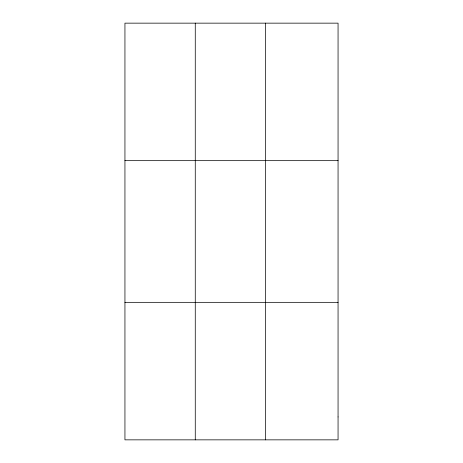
<?xml version="1.0" encoding="UTF-8"?>
<svg xmlns="http://www.w3.org/2000/svg" width="463" height="463" viewBox="0 0 463 463"><rect width="100%" height="100%" fill="white"/><g stroke="black" fill="none" stroke-linecap="round" stroke-linejoin="round"><path stroke-width="0.69" d="M195.27 23.15L195.27 439.85M265.6 23.15L265.6 439.85M124.941 160.661L338.059 160.661M124.941 302.339L338.059 302.339M338.059 416.931L338.059 439.85L124.941 439.85L124.941 23.15L338.059 23.15L338.059 416.931"/></g></svg>
